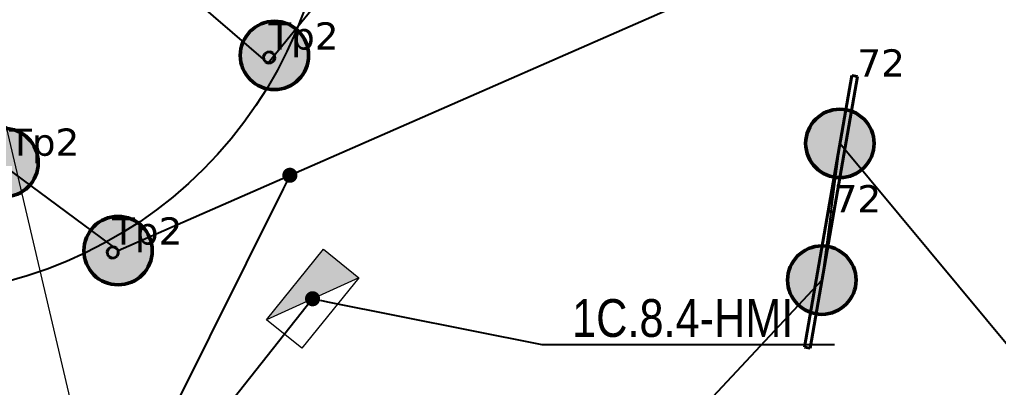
# Model space of a CAD drawing. Header units: millimetres. Extents: x -243740 to 150609, y -473655 to -165121.
# Drawn here: x 39452 to 45927, y -328622 to -326187 of the extents above; entities that cross this region are included whole.
import ezdxf
from ezdxf import colors
from ezdxf.entities.mleader import LeaderData, LeaderLine
from ezdxf.math import Vec2, Vec3

# ---------------------------------------------------------------- set-up
doc = ezdxf.new("R2010")
doc.units = ezdxf.units.MM
for name, color, linetype, lineweight in [('0_Авт.', 255, 'Continuous', 5), ('_освещение_dali', 3, 'Continuous', 50), ('DLX_LUM 21', 5, 'Continuous', 40), ('DLX_LUM 9', 5, 'Continuous', 40)]:
    doc.layers.add(name, color=color, linetype=linetype, lineweight=lineweight)
doc.layers.add('_HMI', color=6, linetype='Continuous')
doc.layers.add('_Гр.ЩД-1C.10.4.I8.7', color=6, linetype='Continuous')
doc.styles.add('ISOCPEUR', font='isocpeur.ttf')
doc.styles.get("Standard").update_dxf_attribs({"font": 'ARIALN.TTF'})
doc.styles.add('TableTextStyle', font='')
doc.styles.get('TableTextStyle').set_extended_font_data('VERDANA.TTF')
doc.linetypes.add('Truba', pattern='A,3e-05,[4,MSH_7,S=1,R=0,X=0,Y=0],-3.022072', length=3.022102)

# ---------------------------------------------------------------- blocks, each defined once
blk = doc.blocks.new('*U414')
h = blk.add_hatch(color=0)
h.dxf.hatch_style = 1
h.paths.add_polyline_path([(139.4, -305.1), (327.7, -71.5), (-139.4, 305.1)])
at = {"color": 0}
blk.add_line((139.4, -305.1), (-139.4, 305.1), dxfattribs=at)
blk.add_lwpolyline([(139.4, -305.1), (-327.7, 71.5), (-139.4, 305.1), (327.7, -71.5)], close=True, dxfattribs=at)
blk = doc.blocks.new('_Dot')
at = {"color": 0, "linetype": 'ByBlock', "lineweight": -2}
blk.add_line((-0.5, 0), (-1, 0), dxfattribs=at)
at = {"color": 0, "linetype": 'ByBlock', "const_width": 0.5}
blk.add_lwpolyline([(-0.25, 0, 1), (0.25, 0, 1)], format="xyb", close=True, dxfattribs=at)
blk = doc.blocks.new('A$Caabd1818')
at = {"layer": 'DLX_LUM 21'}
for points in [[(37096, 71089.2, 0), (37103.9, 71107, 0)], [(37103.9, 71107, 0), (37096, 71089.2, 0)], [(37103.9, 71107, 0), (37096, 71089.2, 0)], [(37096, 71089.2, 0), (37103.9, 71107, 0)], [(37103.9, 71107, 0), (37119.5, 71118.4, 0)], [(37119.5, 71118.4, 0), (37103.9, 71107, 0)], [(37119.5, 71118.4, 0), (37103.9, 71107, 0)], [(37103.9, 71107, 0), (37119.5, 71118.4, 0)], [(37103.9, 71107, 0), (37103.9, 71107, 0)], [(37103.9, 71107, 0), (37103.9, 71107, 0)], [(37119.5, 71118.4, 0), (37138.8, 71120.5, 0)], [(37138.8, 71120.5, 0), (37119.5, 71118.4, 0)], [(37138.8, 71120.5, 0), (37119.5, 71118.4, 0)], [(37119.5, 71118.4, 0), (37138.8, 71120.5, 0)], [(37119.5, 71118.4, 0), (37119.5, 71118.4, 0)], [(37119.5, 71118.4, 0), (37119.5, 71118.4, 0)], [(37138.8, 71120.5, 0), (37138.8, 71120.5, 0)], [(37138.8, 71120.5, 0), (37156.6, 71112.7, 0)], [(37156.6, 71112.7, 0), (37138.8, 71120.5, 0)], [(37138.8, 71120.5, 0), (37138.8, 71120.5, 0)], [(37156.6, 71112.7, 0), (37138.8, 71120.5, 0)], [(37138.8, 71120.5, 0), (37156.6, 71112.7, 0)], [(37156.6, 71112.7, 0), (37156.6, 71112.7, 0)], [(37156.6, 71112.7, 0), (37168, 71097, 0)], [(37168, 71097, 0), (37156.6, 71112.7, 0)], [(37156.6, 71112.7, 0), (37156.6, 71112.7, 0)], [(37168, 71097, 0), (37156.6, 71112.7, 0)], [(37156.6, 71112.7, 0), (37168, 71097, 0)], [(37168, 71097, 0), (37168, 71097, 0)], [(37168, 71097, 0), (37170.1, 71077.7, 0)], [(37170.1, 71077.7, 0), (37168, 71097, 0)], [(37168, 71097, 0), (37168, 71097, 0)], [(37170.1, 71077.7, 0), (37168, 71097, 0)], [(37168, 71097, 0), (37170.1, 71077.7, 0)], [(37096, 71089.2, 0), (37096, 71089.2, 0)], [(37098.1, 71069.9, 0), (37096, 71089.2, 0)], [(37096, 71089.2, 0), (37096, 71089.2, 0)], [(37096, 71089.2, 0), (37098.1, 71069.9, 0)], [(37096, 71089.2, 0), (37098.1, 71069.9, 0)], [(37098.1, 71069.9, 0), (37096, 71089.2, 0)], [(37109.6, 71054.2, 0), (37098.1, 71069.9, 0)], [(37098.1, 71069.9, 0), (37098.1, 71069.9, 0)], [(37098.1, 71069.9, 0), (37109.6, 71054.2, 0)], [(37098.1, 71069.9, 0), (37098.1, 71069.9, 0)], [(37098.1, 71069.9, 0), (37109.6, 71054.2, 0)], [(37109.6, 71054.2, 0), (37098.1, 71069.9, 0)], [(37127.4, 71046.4, 0), (37109.6, 71054.2, 0)], [(37109.6, 71054.2, 0), (37109.6, 71054.2, 0)], [(37109.6, 71054.2, 0), (37127.4, 71046.4, 0)], [(37109.6, 71054.2, 0), (37109.6, 71054.2, 0)], [(37109.6, 71054.2, 0), (37127.4, 71046.4, 0)], [(37127.4, 71046.4, 0), (37109.6, 71054.2, 0)], [(37146.7, 71048.5, 0), (37127.4, 71046.4, 0)], [(37127.4, 71046.4, 0), (37146.7, 71048.5, 0)], [(37127.4, 71046.4, 0), (37146.7, 71048.5, 0)], [(37146.7, 71048.5, 0), (37127.4, 71046.4, 0)], [(37127.4, 71046.4, 0), (37127.4, 71046.4, 0)], [(37127.4, 71046.4, 0), (37127.4, 71046.4, 0)], [(37162.3, 71060, 0), (37146.7, 71048.5, 0)], [(37146.7, 71048.5, 0), (37162.3, 71060, 0)], [(37146.7, 71048.5, 0), (37162.3, 71060, 0)], [(37162.3, 71060, 0), (37146.7, 71048.5, 0)], [(37146.7, 71048.5, 0), (37146.7, 71048.5, 0)], [(37146.7, 71048.5, 0), (37146.7, 71048.5, 0)], [(37170.1, 71077.7, 0), (37162.3, 71060, 0)], [(37162.3, 71060, 0), (37170.1, 71077.7, 0)], [(37162.3, 71060, 0), (37170.1, 71077.7, 0)], [(37170.1, 71077.7, 0), (37162.3, 71060, 0)], [(37162.3, 71060, 0), (37162.3, 71060, 0)], [(37162.3, 71060, 0), (37162.3, 71060, 0)], [(37170.1, 71077.7, 0), (37170.1, 71077.7, 0)], [(37170.1, 71077.7, 0), (37170.1, 71077.7, 0)], [(36061.6, 69799.6, 0), (36070.1, 69817.1, 0)], [(36070.1, 69817.1, 0), (36061.6, 69799.6, 0)], [(36070.1, 69817.1, 0), (36061.6, 69799.6, 0)], [(36061.6, 69799.6, 0), (36070.1, 69817.1, 0)], [(36061.6, 69799.6, 0), (36061.6, 69799.6, 0)], [(36063.1, 69780.3, 0), (36061.6, 69799.6, 0)], [(36061.6, 69799.6, 0), (36061.6, 69799.6, 0)], [(36061.6, 69799.6, 0), (36063.1, 69780.3, 0)], [(36061.6, 69799.6, 0), (36063.1, 69780.3, 0)], [(36063.1, 69780.3, 0), (36061.6, 69799.6, 0)], [(36070.1, 69817.1, 0), (36086.1, 69828, 0)], [(36086.1, 69828, 0), (36070.1, 69817.1, 0)], [(36086.1, 69828, 0), (36070.1, 69817.1, 0)], [(36070.1, 69817.1, 0), (36086.1, 69828, 0)], [(36070.1, 69817.1, 0), (36070.1, 69817.1, 0)], [(36070.1, 69817.1, 0), (36070.1, 69817.1, 0)], [(36086.1, 69828, 0), (36105.5, 69829.5, 0)], [(36105.5, 69829.5, 0), (36086.1, 69828, 0)], [(36105.5, 69829.5, 0), (36086.1, 69828, 0)], [(36086.1, 69828, 0), (36105.5, 69829.5, 0)], [(36086.1, 69828, 0), (36086.1, 69828, 0)], [(36086.1, 69828, 0), (36086.1, 69828, 0)], [(36105.5, 69829.5, 0), (36105.5, 69829.5, 0)], [(36105.5, 69829.5, 0), (36123, 69821, 0)], [(36123, 69821, 0), (36105.5, 69829.5, 0)], [(36105.5, 69829.5, 0), (36105.5, 69829.5, 0)], [(36123, 69821, 0), (36105.5, 69829.5, 0)], [(36105.5, 69829.5, 0), (36123, 69821, 0)], [(36123, 69821, 0), (36123, 69821, 0)], [(36123, 69821, 0), (36133.9, 69805, 0)], [(36133.9, 69805, 0), (36123, 69821, 0)], [(36123, 69821, 0), (36123, 69821, 0)], [(36133.9, 69805, 0), (36123, 69821, 0)], [(36123, 69821, 0), (36133.9, 69805, 0)], [(36133.9, 69805, 0), (36133.9, 69805, 0)], [(36133.9, 69805, 0), (36135.3, 69785.6, 0)], [(36135.3, 69785.6, 0), (36133.9, 69805, 0)], [(36133.9, 69805, 0), (36133.9, 69805, 0)], [(36135.3, 69785.6, 0), (36133.9, 69805, 0)], [(36133.9, 69805, 0), (36135.3, 69785.6, 0)], [(36074, 69764.2, 0), (36063.1, 69780.3, 0)], [(36063.1, 69780.3, 0), (36063.1, 69780.3, 0)], [(36063.1, 69780.3, 0), (36074, 69764.2, 0)], [(36063.1, 69780.3, 0), (36063.1, 69780.3, 0)], [(36063.1, 69780.3, 0), (36074, 69764.2, 0)], [(36074, 69764.2, 0), (36063.1, 69780.3, 0)], [(36091.5, 69755.8, 0), (36074, 69764.2, 0)], [(36074, 69764.2, 0), (36074, 69764.2, 0)], [(36074, 69764.2, 0), (36091.5, 69755.8, 0)], [(36074, 69764.2, 0), (36074, 69764.2, 0)], [(36074, 69764.2, 0), (36091.5, 69755.8, 0)], [(36091.5, 69755.8, 0), (36074, 69764.2, 0)], [(36110.8, 69757.2, 0), (36091.5, 69755.8, 0)], [(36091.5, 69755.8, 0), (36110.8, 69757.2, 0)], [(36091.5, 69755.8, 0), (36110.8, 69757.2, 0)], [(36110.8, 69757.2, 0), (36091.5, 69755.8, 0)], [(36091.5, 69755.8, 0), (36091.5, 69755.8, 0)], [(36091.5, 69755.8, 0), (36091.5, 69755.8, 0)], [(36126.9, 69768.1, 0), (36110.8, 69757.2, 0)], [(36110.8, 69757.2, 0), (36126.9, 69768.1, 0)], [(36110.8, 69757.2, 0), (36126.9, 69768.1, 0)], [(36126.9, 69768.1, 0), (36110.8, 69757.2, 0)], [(36110.8, 69757.2, 0), (36110.8, 69757.2, 0)], [(36110.8, 69757.2, 0), (36110.8, 69757.2, 0)], [(36135.3, 69785.6, 0), (36126.9, 69768.1, 0)], [(36126.9, 69768.1, 0), (36135.3, 69785.6, 0)], [(36126.9, 69768.1, 0), (36135.3, 69785.6, 0)], [(36135.3, 69785.6, 0), (36126.9, 69768.1, 0)], [(36126.9, 69768.1, 0), (36126.9, 69768.1, 0)], [(36126.9, 69768.1, 0), (36126.9, 69768.1, 0)], [(36135.3, 69785.6, 0), (36135.3, 69785.6, 0)], [(36135.3, 69785.6, 0), (36135.3, 69785.6, 0)]]:
    blk.add_polyline3d(points, dxfattribs=at)
at = {"layer": 'DLX_LUM 9'}
for points in [[(40829.8, 70065.7, 0), (40986.3, 70964.1, 0)], [(40986.3, 70964.1, 0), (40829.8, 70065.7, 0)], [(40986.3, 70964.1, 0), (40829.8, 70065.7, 0)], [(40829.8, 70065.7, 0), (40986.3, 70964.1, 0)], [(40986.3, 70964.1, 0), (40986.3, 70964.1, 0)], [(40986.3, 70964.1, 0), (41023.8, 70957.6, 0)], [(41023.8, 70957.6, 0), (40986.3, 70964.1, 0)], [(40986.3, 70964.1, 0), (40986.3, 70964.1, 0)], [(41023.8, 70957.6, 0), (40986.3, 70964.1, 0)], [(40986.3, 70964.1, 0), (41023.8, 70957.6, 0)], [(41023.8, 70957.6, 0), (40867.2, 70059.2, 0)], [(40867.2, 70059.2, 0), (41023.8, 70957.6, 0)], [(40867.2, 70059.2, 0), (41023.8, 70957.6, 0)], [(41023.8, 70957.6, 0), (40867.2, 70059.2, 0)], [(41023.8, 70957.6, 0), (41023.8, 70957.6, 0)], [(41023.8, 70957.6, 0), (41023.8, 70957.6, 0)], [(40673.2, 69167, 0), (40829.8, 70065.5, 0)], [(40829.8, 70065.5, 0), (40673.2, 69167, 0)], [(40829.8, 70065.5, 0), (40673.2, 69167, 0)], [(40673.2, 69167, 0), (40829.8, 70065.5, 0)], [(40867.2, 70059, 0), (40710.6, 69160.5, 0)], [(40710.6, 69160.5, 0), (40867.2, 70059, 0)], [(40710.6, 69160.5, 0), (40867.2, 70059, 0)], [(40867.2, 70059, 0), (40710.6, 69160.5, 0)], [(40829.8, 70065.7, 0), (40829.8, 70065.7, 0)], [(40867.2, 70059.2, 0), (40829.8, 70065.7, 0)], [(40829.8, 70065.7, 0), (40829.8, 70065.7, 0)], [(40829.8, 70065.7, 0), (40867.2, 70059.2, 0)], [(40829.8, 70065.7, 0), (40867.2, 70059.2, 0)], [(40867.2, 70059.2, 0), (40829.8, 70065.7, 0)], [(40829.8, 70065.5, 0), (40829.8, 70065.5, 0)], [(40829.8, 70065.5, 0), (40867.2, 70059, 0)], [(40867.2, 70059, 0), (40829.8, 70065.5, 0)], [(40829.8, 70065.5, 0), (40829.8, 70065.5, 0)], [(40867.2, 70059, 0), (40829.8, 70065.5, 0)], [(40829.8, 70065.5, 0), (40867.2, 70059, 0)], [(40867.2, 70059.2, 0), (40867.2, 70059.2, 0)], [(40867.2, 70059.2, 0), (40867.2, 70059.2, 0)], [(40867.2, 70059, 0), (40867.2, 70059, 0)], [(40867.2, 70059, 0), (40867.2, 70059, 0)], [(40673.2, 69167, 0), (40673.2, 69167, 0)], [(40710.6, 69160.5, 0), (40673.2, 69167, 0)], [(40673.2, 69167, 0), (40673.2, 69167, 0)], [(40673.2, 69167, 0), (40710.6, 69160.5, 0)], [(40673.2, 69167, 0), (40710.6, 69160.5, 0)], [(40710.6, 69160.5, 0), (40673.2, 69167, 0)], [(40710.6, 69160.5, 0), (40710.6, 69160.5, 0)], [(40710.6, 69160.5, 0), (40710.6, 69160.5, 0)]]:
    blk.add_polyline3d(points, dxfattribs=at)
blk = doc.blocks.new('A$Cab2378fa')
at = {"lineweight": 25, "true_color": 0xfff5f5}
h = blk.add_hatch(color=7, dxfattribs=at)
h.dxf.hatch_style = 1
h.paths.add_polyline_path([(0, 0), (-141.6, -170.3, 0.174923), (3, -222.4, 0.197808), (162.3, -156.8)])
h.paths.add_polyline_path([(-163.2, 157.6), (0, 0), (147.8, 177.8, 0.175398), (3, 230.2, 0.209014)])
at = {"lineweight": 25}
h = blk.add_hatch(color=0, dxfattribs=at)
h.paths.add_polyline_path([(162.3, -156.8, 0.442338), (147.8, 177.8), (0, 0)])
h.paths.add_polyline_path([(-141.6, -170.3), (0, 0), (-163.2, 157.6, 0.430096)])
blk.add_circle((3, 3.9), 226.3)

msp = doc.modelspace()

# ---------------------------------------------------------------- linework, layer by layer
at = {"layer": '_HMI', "ltscale": 100}
msp.add_lwpolyline([(41390.1, -328035.2), (39179.5, -330829.2), (34211.1, -334889.4), (26028, -339993.3), (22739.5, -340867.2), (34532.2, -385192.1), (27880.3, -386959.5), (28508, -389445.1), (28773.4, -389445.1)], dxfattribs=at)
at = {"layer": '_Гр.ЩД-1C.10.4.I8.7', "ltscale": 100}
for points in [[(42171.8, -325151.3), (41097, -326475.4), (40372.7, -325851.4)], [(45675, -325270.6), (46837.2, -326772.3), (46658.4, -326911.1), (49390.9, -328779.4), (46639.8, -330503.1), (46632, -329118.2), (44877.8, -327006.9), (44758.6, -327912.1), (43157.9, -329626.6), (40916.1, -330469), (41292.8, -331071.4), (41035.9, -331232.1), (42846, -331831), (42686.6, -331991.6), (44618.6, -332662.8), (44459.1, -332823.4)], [(38009.7, -325930.1), (38711.1, -326516.6), (39356.2, -327161.7), (40103.6, -327716.8), (45467.8, -325361.6)]]:
    msp.add_lwpolyline(points, dxfattribs=at)
at = {"layer": 'Defpoints', "color": 251, "lineweight": 0, "ltscale": 100, "true_color": 0x636466}
msp.add_lwpolyline([(37594.5, -319361.4), (40085, -329975.6)], dxfattribs=at)
at = {"layer": 'Defpoints', "color": 3, "ltscale": 100}
msp.add_circle((38655.3, -325165.8), 2845.9, dxfattribs=at)

# ---------------------------------------------------------------- block references
at = {"layer": '0_Авт.', "color": 1, "rotation": 89.99999999999999}
msp.add_blockref('*U414', (41390.1, -328035.2), dxfattribs=at)
at = {"layer": '_освещение_dali', "color": 5, "ltscale": 100}
for p in [(41134.8, -326428.7), (44874.8, -327010.8), (39346.3, -327138.2), (40100.6, -327720.7), (44755.6, -327916)]:
    msp.add_blockref('A$Cab2378fa', p, dxfattribs=at)
at = {"layer": 'Defpoints', "linetype": 'Truba', "ltscale": 100}
msp.add_blockref('A$Caabd1818', (3969.7, -397521.8), dxfattribs=at)

# ---------------------------------------------------------------- texts
at = {"layer": '_освещение_dali', "color": 11, "true_color": 0xff7860, "style": 'TableTextStyle'}
for s, p in [('Тр2', (41097, -326385.6)), ('72', (44993.5, -326564.2)), ('Тр2', (39382.2, -327088.4)), ('72', (44836.9, -327462.8)), ('Тр2', (40064.2, -327676.3))]:
    msp.add_text(s, height=180, dxfattribs=at).set_placement(p)

# ---------------------------------------------------------------- leaders
at = {"layer": '0_Авт.', "color": 1}
ml = msp.add_multileader_mtext('Standard', dxfattribs=at)
ml.set_content('1С.8.4-HMI', color=1)
ml.set_leader_properties()
ml.set_arrow_properties(name='DOT')
ml.build(insert=Vec2(0, 0))
ml.multileader.update_dxf_attribs({"has_dogleg": 0, "text_left_attachment_type": 6, "text_right_attachment_type": 6, "arrow_head_size": 100})
ctx = ml.context
ctx.base_point, ctx.char_height, ctx.arrow_head_size, ctx.landing_gap_size, ctx.plane_origin = Vec3(42906.6, -328337.6), 250, 100, 200, Vec3(119142.4, -201576.4)
ctx.left_attachment, ctx.right_attachment = 6, 6
notes = []
notes.append((ctx, [(0, (1, 1, 0), (42898.6, -328337.6), (1, 0), 8, [(1, [(41390.1, -328035.2)], 0, [])])]))
ctx.mtext.insert, ctx.mtext.width, ctx.mtext.flow_direction = Vec3(43106.6, -328037.6), 1953.411, 5
at = {"layer": '_Гр.ЩД-1C.10.4.I8.7', "ltscale": 100}
ml = msp.add_multileader_mtext('Standard', dxfattribs=at)
ml.set_content('Гр.ЩД-1C.10.4.I8.7', color=256, style='ISOCPEUR')
ml.set_leader_properties()
ml.set_arrow_properties(name='DOT')
ml.build(insert=Vec2(0, 0))
ml.multileader.update_dxf_attribs({"has_dogleg": 0, "text_left_attachment_type": 6, "text_right_attachment_type": 6, "arrow_head_size": 100})
ctx = ml.context
ctx.base_point, ctx.char_height, ctx.arrow_head_size, ctx.landing_gap_size, ctx.plane_origin = Vec3(37040.2, -329678.3), 250, 100, 200, Vec3(121221.2, -201169)
ctx.left_attachment, ctx.right_attachment = 6, 6
notes.append((ctx, [(1, (1, 1, 0), (40023.2, -329678.3), (-1, 0), 8, [(1, [(41239.9, -327217.9)], 0, [])])]))
ctx.mtext.insert, ctx.mtext.width, ctx.mtext.flow_direction = Vec3(37240.2, -329353.3), 2425, 5
for ctx, leaders in notes:
    for number, flags, end, landing, length, lines in leaders:
        leader = LeaderData()
        leader.index, (leader.has_last_leader_line, leader.has_dogleg_vector, leader.attachment_direction) = number, flags
        leader.last_leader_point, leader.dogleg_vector, leader.dogleg_length = Vec3(end), Vec3(landing), length
        for number, points, colour, breaks in lines:
            line = LeaderLine()
            line.index, line.vertices, line.color, line.breaks = number, Vec3.list(points), colors.encode_raw_color(colour), breaks
            leader.lines.append(line)
        ctx.leaders.append(leader)

doc.saveas('drawing.dxf')
